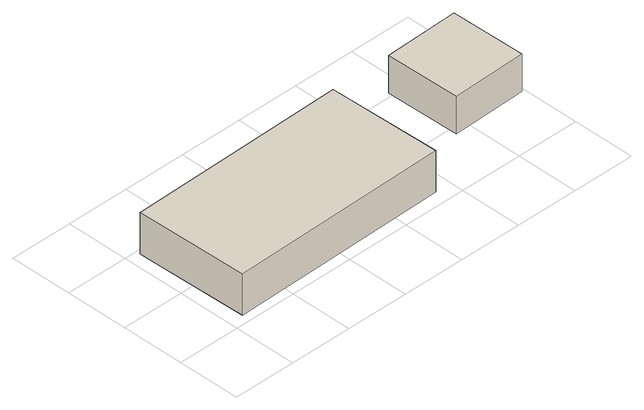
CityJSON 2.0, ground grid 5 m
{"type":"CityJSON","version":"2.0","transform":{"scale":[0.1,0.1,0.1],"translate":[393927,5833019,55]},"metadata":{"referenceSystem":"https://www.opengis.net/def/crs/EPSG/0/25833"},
"CityObjects":{
"building1":{"type":"Building","attributes":{"Gemeindeschluessel":"11000003","BezugspunktDach":"2200","function":"31001_2500","measuredHeight":3.31,"storeysAboveGround":1},"address":[{"country":"Germany","locality":"Berlin","thoroughfareNumber":"1 (1)","thoroughfareName":"Arkenberger Damm"}],"geometry":[{"type":"Solid","lod":"1","boundaries":[[[[0,1,2,3]],[[4,5,6,7]],[[4,7,3,2]],[[5,4,2,1]],[[6,5,1,0]],[[7,6,0,3]]]]}]},
"building2":{"type":"Building","attributes":{"Gemeindeschluessel":"11000003","BezugspunktDach":"2200","function":"31001_2500","measuredHeight":3,"storeysAboveGround":1},"address":[{"country":"Germany","locality":"Berlin","thoroughfareNumber":"1 (2)","thoroughfareName":"Arkenberger Damm"}],"geometry":[{"type":"Solid","lod":"1","boundaries":[[[[8,9,10,11]],[[12,13,14,15]],[[12,15,11,10]],[[13,12,10,9]],[[14,13,9,8]],[[15,14,8,11]]]]}]}
},
"vertices":[
[12,7,36],[187,11,36],[185,101,36],[10,97,36],[185,101,3],[187,11,3],[12,7,3],[10,97,3],
[236,42,35],[296,44,35],[295,104,35],[235,102,35],[295,104,5],[296,44,5],[236,42,5],[235,102,5]
]}
